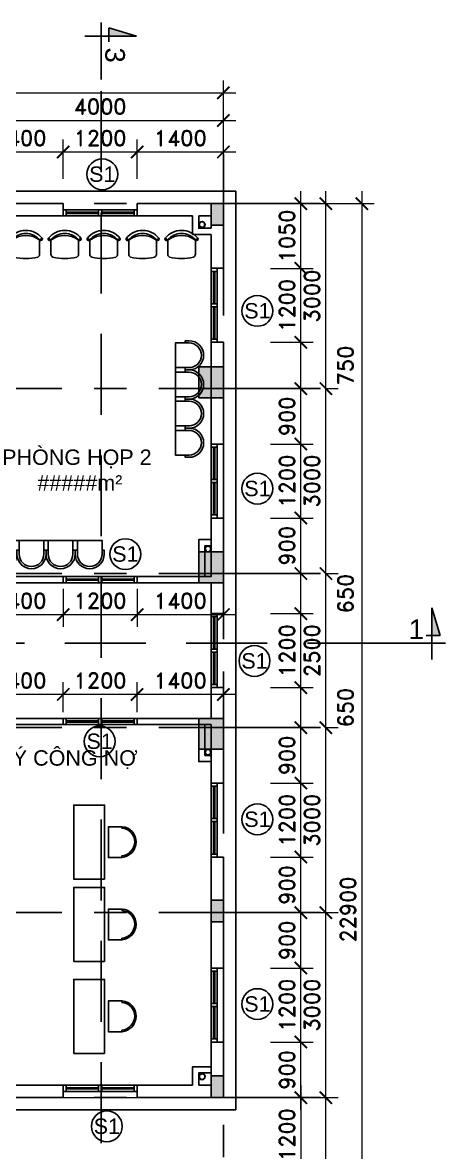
# Model space of a CAD drawing. Header units: inches. Extents: x 452443 to 881249, y 975131 to 1198310.
# Drawn here: x 652181 to 659043, y 1082547 to 1100872 of the extents above; entities that cross this region are included whole.
import ezdxf
from ezdxf.enums import TextEntityAlignment as Align

# ---------------------------------------------------------------- set-up
doc = ezdxf.new("R2010")
doc.units = ezdxf.units.IN
doc.header["$LTSCALE"] = 3.5
doc.header["$MEASUREMENT"] = 0
doc.linetypes.add('CENTER', pattern=[2, 1.25, -0.25, 0.25, -0.25])
doc.linetypes.add('HIDDEN', pattern=[0.375, 0.25, -0.125])
for name, color, linetype in [('2D-VAT DUNG', 33, 'Continuous'), ('cot', 1, 'Continuous'), ('CUA', 4, 'Continuous'), ('hatch vl', 4, 'Continuous'), ('HATCH47', 47, 'Continuous'), ('Netcat', 5, 'Continuous'), ('Netthay_126', 126, 'Continuous'), ('phong', 2, 'Continuous'), ('TEXT2', 7, 'Continuous'), ('thuocdo', 3, 'Continuous'), ('Truc', 252, 'Continuous')]:
    doc.layers.add(name, color=color, linetype=linetype)
doc.styles.add('chu 1', font='VHELVEN0.TTF')
doc.styles.add('romand', font='romand.shx')
doc.styles.add('VNI-HELVE', font='VHELVEN0.TTF')
doc.dimstyles.new('TL100', dxfattribs={"dimscale": 100, "dimtxt": 2.5, "dimasz": 2, "dimexe": 2, "dimexo": 1, "dimgap": 1, "dimtad": 1, "dimdec": 0, "dimzin": 0, "dimdsep": 46, "dimtxsty": 'romand', "dimblk": 'ARCHTICK', "dimcen": 2, "dimdle": 2, "dimclrd": 256, "dimclre": 256, "dimclrt": 7, "dimadec": 0, "dimazin": 0, "dimtfac": 0.004, "dimtdec": 0, "dimtmove": 2, "dimatfit": 3, "dimfxl": 1, "dimtolj": 1, "dimtzin": 0, "dimlwd": 20, "dimlwe": 20, "dimarcsym": 1})

# ---------------------------------------------------------------- blocks, each defined once
blk = doc.blocks.new('CS-1200')
for p, q in [((0, 100), (1200, 100)), ((0, 0), (1200, 0)), ((575, 60), (50, 60)), ((575, 40), (50, 40)), ((1150, 60), (625, 60)), ((1150, 40), (625, 40))]:
    blk.add_line(p, q)
at = {"ltscale": 5}
for points in [[(0, 0), (50, 0), (50, 100), (0, 100)], [(575, 0), (625, 0), (625, 100), (575, 100)], [(1150, 0), (1200, 0), (1200, 100), (1150, 100)]]:
    blk.add_lwpolyline(points, close=True, dxfattribs=at)
blk = doc.blocks.new('banhoc')
blk.add_lwpolyline([(-600, -500), (-600, 0), (600, 0), (600, -500)], close=True)
blk.add_lwpolyline([(250, -786), (250, -564), (-250, -564), (-250, -786)])
blk.add_lwpolyline([(1, -989, 0.400527), (225, -784), (250, -786, -0.400825), (0, -1014, -0.365678), (-250, -786), (-225, -783, 0.365407)], format="xyb", close=True)
blk = doc.blocks.new('dc')
at = {"layer": 'Netcat'}
blk.add_hatch(color=256, dxfattribs=at).paths.add_polyline_path([(828, 672), (828, 147), (989, 147)])
for p, q in [((828, 672), (828, -310)), ((989, 147), (828, 672)), ((0, 0), (1087, 0)), ((717, 147), (989, 147))]:
    blk.add_line(p, q, dxfattribs=at)
at = {"style": 'VNI-HELVE', "flags": 4}
blk.add_attdef('E', text='', height=375, dxfattribs=at).set_placement((482, 272), align=Align.MIDDLE_CENTER)
blk = doc.blocks.new('A$C74C5262D')
at = {"linetype": 'Continuous'}
for p, q in [((7621, 388), (7621, 158)), ((7803, 158), (7803, 388)), ((8253, 388), (8253, 158)), ((8435, 158), (8435, 388)), ((8885, 388), (8885, 158)), ((9067, 158), (9067, 388)), ((9517, 388), (9517, 158)), ((9699, 158), (9699, 388)), ((10149, 388), (10149, 158)), ((7621, 158), (7660, 127)), ((7764, 127), (7803, 158)), ((8253, 158), (8292, 127)), ((8396, 127), (8435, 158)), ((8885, 158), (8924, 127)), ((9028, 127), (9067, 158)), ((9517, 158), (9556, 127)), ((9660, 127), (9699, 158)), ((10149, 158), (10188, 127))]:
    blk.add_line(p, q, dxfattribs=at)
for centre, radius, start, end in [((7396, -455), 910, 77.6511, 102.3489), ((7571, 388), 50, 0, 66.7673), ((7853, 388), 50, 113.2327, 180), ((8028, -455), 910, 77.6511, 102.3489), ((8203, 388), 50, 0, 66.7673), ((8485, 388), 50, 113.2327, 180), ((8660, -455), 910, 77.6511, 102.3489), ((8835, 388), 50, 0, 66.7673), ((9117, 388), 50, 113.2327, 180), ((9292, -455), 910, 77.6511, 102.3489), ((9467, 388), 50, 0, 66.7673), ((9749, 388), 50, 113.2327, 180), ((9924, -455), 910, 77.6511, 102.3489), ((10099, 388), 50, 0, 66.7673), ((7396, 338), 338, 218.6782, 321.3218), ((7396, 338), 288, 218.6782, 321.3218), ((7396, 460), 377, 233.3012, 306.6988), ((7640, 142), 25, 321.3218, 141.3218), ((7783, 142), 25, 38.6782, 218.6782), ((8028, 338), 338, 218.6782, 321.3218), ((8028, 338), 288, 218.6782, 321.3218), ((8028, 460), 377, 233.3012, 306.6988), ((8272, 142), 25, 321.3218, 141.3218), ((8415, 142), 25, 38.6782, 218.6782), ((8660, 338), 338, 218.6782, 321.3218), ((8660, 338), 288, 218.6782, 321.3218), ((8660, 460), 377, 233.3012, 306.6988), ((8904, 142), 25, 321.3218, 141.3218), ((9047, 142), 25, 38.6782, 218.6782), ((9292, 338), 338, 218.6782, 321.3218), ((9292, 338), 288, 218.6782, 321.3218), ((9292, 460), 377, 233.3012, 306.6988), ((9536, 142), 25, 321.3218, 141.3218), ((9679, 142), 25, 38.6782, 218.6782), ((9924, 338), 338, 218.6782, 321.3218), ((9924, 338), 288, 218.6782, 321.3218), ((9924, 460), 377, 233.3012, 306.6988), ((10168, 142), 25, 321.3218, 141.3218)]:
    blk.add_arc(centre, radius, start, end, dxfattribs=at)
blk = doc.blocks.new('4ghe 400')
for p, q in [((-1418, 0), (-1345, 0)), ((-945, 0), (-873, 0)), ((-473, 0), (-400, 0))]:
    blk.add_line(p, q)
for points in [[(-1418, -159), (-1418, 0), (-1818, 0), (-1818, -159)], [(-945, -159), (-945, 0), (-1345, 0), (-1345, -159)], [(-473, -159), (-473, 0), (-873, 0), (-873, -159)], [(0, -159), (0, 0), (-400, 0), (-400, -159)]]:
    blk.add_lwpolyline(points)
for points in [[(-1382, -222, -1), (-1855, -222), (-1855, -159), (-1818, -159), (-1818, -222, 1), (-1418, -222), (-1418, -159), (-1382, -159)], [(-909, -222, -1), (-1382, -222), (-1382, -159), (-1345, -159), (-1345, -222, 1), (-945, -222), (-945, -159), (-909, -159)], [(-436, -222, -1), (-909, -222), (-909, -159), (-873, -159), (-873, -222, 1), (-473, -222), (-473, -159), (-436, -159)], [(36, -222, -1), (-436, -222), (-436, -159), (-400, -159), (-400, -222, 1), (0, -222), (0, -159), (36, -159)]]:
    blk.add_lwpolyline(points, format="xyb", close=True)
blk = doc.blocks.new('_ArchTick')
at = {"color": 0, "linetype": 'ByBlock', "const_width": 0.15}
blk.add_lwpolyline([(-0.5, -0.5), (0.5, 0.5)], dxfattribs=at)
blk = doc.blocks.new('*D1875')
at = {"layer": 'DEFPOINTS', "color": 0}
for p in [(655440, 1099284), (655440, 1098146), (651440, 1097950)]:
    blk.add_point(p, dxfattribs=at)
at = {"layer": 'thuocdo', "lineweight": 20}
for p, q in [((651440, 1098050), (651440, 1099484)), ((655440, 1098246), (655440, 1099484)), ((651240, 1099284), (655640, 1099284))]:
    blk.add_line(p, q, dxfattribs=at)
at = {"layer": 'thuocdo', "lineweight": 20, "xscale": 200, "yscale": 200, "zscale": 200, "rotation": 180}
blk.add_blockref('_ArchTick', (651440, 1099284), dxfattribs=at)
at = {"layer": 'thuocdo', "lineweight": 20, "xscale": 200, "yscale": 200, "zscale": 200}
blk.add_blockref('_ArchTick', (655440, 1099284), dxfattribs=at)
at = {"layer": 'thuocdo', "color": 7, "insert": (653440, 1099509), "char_height": 250, "attachment_point": 5, "style": 'romand'}
blk.add_mtext('\\A1;4000', dxfattribs=at)
blk = doc.blocks.new('*D1876')
at = {"layer": 'DEFPOINTS', "color": 0}
for p in [(655440, 1099732), (626940, 1098584), (655440, 1098584)]:
    blk.add_point(p, dxfattribs=at)
at = {"layer": 'thuocdo', "lineweight": 20}
for p, q in [((626940, 1098684), (626940, 1099932)), ((655440, 1098684), (655440, 1099932)), ((626740, 1099732), (655640, 1099732))]:
    blk.add_line(p, q, dxfattribs=at)
at = {"layer": 'thuocdo', "lineweight": 20, "xscale": 200, "yscale": 200, "zscale": 200, "rotation": 180}
blk.add_blockref('_ArchTick', (626940, 1099732), dxfattribs=at)
at = {"layer": 'thuocdo', "lineweight": 20, "xscale": 200, "yscale": 200, "zscale": 200}
blk.add_blockref('_ArchTick', (655440, 1099732), dxfattribs=at)
at = {"layer": 'thuocdo', "color": 7, "insert": (641190, 1099957), "char_height": 250, "attachment_point": 5, "style": 'romand'}
blk.add_mtext('\\A1;28500', dxfattribs=at)
blk = doc.blocks.new('*D1877')
at = {"layer": 'DEFPOINTS', "color": 0}
for p in [(656208, 1083436), (657103, 1083436), (655910, 1080436)]:
    blk.add_point(p, dxfattribs=at)
at = {"layer": 'thuocdo', "lineweight": 20}
for p, q in [((657103, 1080236), (657103, 1083636)), ((656308, 1083436), (657303, 1083436)), ((656010, 1080436), (657303, 1080436))]:
    blk.add_line(p, q, dxfattribs=at)
at = {"layer": 'thuocdo', "lineweight": 20, "xscale": 200, "yscale": 200, "zscale": 200}
for p, rotation in [((657103, 1083436), 90), ((657103, 1080436), 270)]:
    blk.add_blockref('_ArchTick', p, dxfattribs=dict(at, rotation=rotation))
at = {"layer": 'thuocdo', "color": 7, "insert": (656878, 1081936), "char_height": 250, "attachment_point": 5, "rotation": 90, "style": 'romand'}
blk.add_mtext('\\A1;3000', dxfattribs=at)
blk = doc.blocks.new('*D1878')
at = {"layer": 'DEFPOINTS', "color": 0}
for p in [(656668, 1086436), (657103, 1086436), (655894, 1083436)]:
    blk.add_point(p, dxfattribs=at)
at = {"layer": 'thuocdo', "lineweight": 20}
for p, q in [((657103, 1083236), (657103, 1086636)), ((656768, 1086436), (657303, 1086436)), ((655994, 1083436), (657303, 1083436))]:
    blk.add_line(p, q, dxfattribs=at)
at = {"layer": 'thuocdo', "lineweight": 20, "xscale": 200, "yscale": 200, "zscale": 200}
for p, rotation in [((657103, 1086436), 90), ((657103, 1083436), 270)]:
    blk.add_blockref('_ArchTick', p, dxfattribs=dict(at, rotation=rotation))
at = {"layer": 'thuocdo', "color": 7, "insert": (656878, 1084936), "char_height": 250, "attachment_point": 5, "rotation": 90, "style": 'romand'}
blk.add_mtext('\\A1;3000', dxfattribs=at)
blk = doc.blocks.new('*D1879')
at = {"layer": 'DEFPOINTS', "color": 0}
for p in [(656994, 1089436), (657103, 1089436), (656668, 1086436)]:
    blk.add_point(p, dxfattribs=at)
at = {"layer": 'thuocdo', "lineweight": 20}
for p, q in [((657103, 1086236), (657103, 1089636)), ((657094, 1089436), (657303, 1089436)), ((656768, 1086436), (657303, 1086436))]:
    blk.add_line(p, q, dxfattribs=at)
at = {"layer": 'thuocdo', "lineweight": 20, "xscale": 200, "yscale": 200, "zscale": 200}
for p, rotation in [((657103, 1089436), 90), ((657103, 1086436), 270)]:
    blk.add_blockref('_ArchTick', p, dxfattribs=dict(at, rotation=rotation))
at = {"layer": 'thuocdo', "color": 7, "insert": (656878, 1087936), "char_height": 250, "attachment_point": 5, "rotation": 90, "style": 'romand'}
blk.add_mtext('\\A1;3000', dxfattribs=at)
blk = doc.blocks.new('*D1880')
at = {"layer": 'DEFPOINTS', "color": 0}
for p in [(656994, 1091936), (657103, 1091936), (656994, 1089436)]:
    blk.add_point(p, dxfattribs=at)
at = {"layer": 'thuocdo', "lineweight": 20}
for p, q in [((657103, 1089236), (657103, 1092136)), ((657094, 1091936), (657303, 1091936)), ((657094, 1089436), (657303, 1089436))]:
    blk.add_line(p, q, dxfattribs=at)
at = {"layer": 'thuocdo', "lineweight": 20, "xscale": 200, "yscale": 200, "zscale": 200}
for p, rotation in [((657103, 1091936), 90), ((657103, 1089436), 270)]:
    blk.add_blockref('_ArchTick', p, dxfattribs=dict(at, rotation=rotation))
at = {"layer": 'thuocdo', "color": 7, "insert": (656878, 1090686), "char_height": 250, "attachment_point": 5, "rotation": 90, "style": 'romand'}
blk.add_mtext('\\A1;2500', dxfattribs=at)
blk = doc.blocks.new('*D1881')
at = {"layer": 'DEFPOINTS', "color": 0}
for p in [(656994, 1094936), (657103, 1094936), (656994, 1091936)]:
    blk.add_point(p, dxfattribs=at)
at = {"layer": 'thuocdo', "lineweight": 20}
for p, q in [((657103, 1091736), (657103, 1095136)), ((657094, 1094936), (657303, 1094936)), ((657094, 1091936), (657303, 1091936))]:
    blk.add_line(p, q, dxfattribs=at)
at = {"layer": 'thuocdo', "lineweight": 20, "xscale": 200, "yscale": 200, "zscale": 200}
for p, rotation in [((657103, 1094936), 90), ((657103, 1091936), 270)]:
    blk.add_blockref('_ArchTick', p, dxfattribs=dict(at, rotation=rotation))
at = {"layer": 'thuocdo', "color": 7, "insert": (656878, 1093436), "char_height": 250, "attachment_point": 5, "rotation": 90, "style": 'romand'}
blk.add_mtext('\\A1;3000', dxfattribs=at)
blk = doc.blocks.new('*D1882')
at = {"layer": 'DEFPOINTS', "color": 0}
for p in [(656994, 1097936), (657103, 1097936), (656994, 1094936)]:
    blk.add_point(p, dxfattribs=at)
at = {"layer": 'thuocdo', "lineweight": 20}
for p, q in [((657103, 1094736), (657103, 1098136)), ((657094, 1097936), (657303, 1097936)), ((657094, 1094936), (657303, 1094936))]:
    blk.add_line(p, q, dxfattribs=at)
at = {"layer": 'thuocdo', "lineweight": 20, "xscale": 200, "yscale": 200, "zscale": 200}
for p, rotation in [((657103, 1097936), 90), ((657103, 1094936), 270)]:
    blk.add_blockref('_ArchTick', p, dxfattribs=dict(at, rotation=rotation))
at = {"layer": 'thuocdo', "color": 7, "insert": (656878, 1096436), "char_height": 250, "attachment_point": 5, "rotation": 90, "style": 'romand'}
blk.add_mtext('\\A1;3000', dxfattribs=at)
blk = doc.blocks.new('*D1883')
at = {"layer": 'DEFPOINTS', "color": 0}
for p in [(656428, 1097936), (656403, 1075036), (657687, 1075036)]:
    blk.add_point(p, dxfattribs=at)
at = {"layer": 'thuocdo', "lineweight": 20}
for p, q in [((657687, 1098136), (657687, 1074836)), ((656528, 1097936), (657887, 1097936)), ((656503, 1075036), (657887, 1075036))]:
    blk.add_line(p, q, dxfattribs=at)
at = {"layer": 'thuocdo', "lineweight": 20, "xscale": 200, "yscale": 200, "zscale": 200}
for p, rotation in [((657687, 1097936), 90), ((657687, 1075036), 270)]:
    blk.add_blockref('_ArchTick', p, dxfattribs=dict(at, rotation=rotation))
at = {"layer": 'thuocdo', "color": 7, "insert": (657462, 1086486), "char_height": 250, "attachment_point": 5, "rotation": 90, "style": 'romand'}
blk.add_mtext('\\A1;22900', dxfattribs=at)
blk = doc.blocks.new('*D2020')
at = {"layer": 'DEFPOINTS', "color": 0}
for p in [(652840, 1098774), (651440, 1098339), (652840, 1098236)]:
    blk.add_point(p, dxfattribs=at)
at = {"layer": 'thuocdo', "lineweight": 20}
for p, q in [((651440, 1098439), (651440, 1098974)), ((652840, 1098336), (652840, 1098974)), ((651240, 1098774), (653040, 1098774))]:
    blk.add_line(p, q, dxfattribs=at)
at = {"layer": 'thuocdo', "lineweight": 20, "xscale": 200, "yscale": 200, "zscale": 200, "rotation": 180}
blk.add_blockref('_ArchTick', (651440, 1098774), dxfattribs=at)
at = {"layer": 'thuocdo', "lineweight": 20, "xscale": 200, "yscale": 200, "zscale": 200}
blk.add_blockref('_ArchTick', (652840, 1098774), dxfattribs=at)
at = {"layer": 'thuocdo', "color": 7, "insert": (652140, 1098999), "char_height": 250, "attachment_point": 5, "style": 'romand'}
blk.add_mtext('\\A1;1400', dxfattribs=at)
blk = doc.blocks.new('*D2021')
at = {"layer": 'DEFPOINTS', "color": 0}
for p in [(654040, 1098774), (652840, 1098236), (654040, 1098236)]:
    blk.add_point(p, dxfattribs=at)
at = {"layer": 'thuocdo', "lineweight": 20}
for p, q in [((652840, 1098336), (652840, 1098974)), ((654040, 1098336), (654040, 1098974)), ((652640, 1098774), (654240, 1098774))]:
    blk.add_line(p, q, dxfattribs=at)
at = {"layer": 'thuocdo', "lineweight": 20, "xscale": 200, "yscale": 200, "zscale": 200, "rotation": 180}
blk.add_blockref('_ArchTick', (652840, 1098774), dxfattribs=at)
at = {"layer": 'thuocdo', "lineweight": 20, "xscale": 200, "yscale": 200, "zscale": 200}
blk.add_blockref('_ArchTick', (654040, 1098774), dxfattribs=at)
at = {"layer": 'thuocdo', "color": 7, "insert": (653440, 1098999), "char_height": 250, "attachment_point": 5, "style": 'romand'}
blk.add_mtext('\\A1;1200', dxfattribs=at)
blk = doc.blocks.new('*D2022')
at = {"layer": 'DEFPOINTS', "color": 0}
for p in [(655440, 1098774), (654040, 1098236), (655440, 1098320)]:
    blk.add_point(p, dxfattribs=at)
at = {"layer": 'thuocdo', "lineweight": 20}
for p, q in [((654040, 1098336), (654040, 1098974)), ((655440, 1098420), (655440, 1098974)), ((653840, 1098774), (655640, 1098774))]:
    blk.add_line(p, q, dxfattribs=at)
at = {"layer": 'thuocdo', "lineweight": 20, "xscale": 200, "yscale": 200, "zscale": 200, "rotation": 180}
blk.add_blockref('_ArchTick', (654040, 1098774), dxfattribs=at)
at = {"layer": 'thuocdo', "lineweight": 20, "xscale": 200, "yscale": 200, "zscale": 200}
blk.add_blockref('_ArchTick', (655440, 1098774), dxfattribs=at)
at = {"layer": 'thuocdo', "color": 7, "insert": (654740, 1098999), "char_height": 250, "attachment_point": 5, "style": 'romand'}
blk.add_mtext('\\A1;1400', dxfattribs=at)
blk = doc.blocks.new('*D2032')
at = {"layer": 'DEFPOINTS', "color": 0}
for p in [(656106, 1084336), (656697, 1084336), (656306, 1083436)]:
    blk.add_point(p, dxfattribs=at)
at = {"layer": 'thuocdo', "lineweight": 20}
for p, q in [((656697, 1083236), (656697, 1084536)), ((656206, 1084336), (656897, 1084336)), ((656406, 1083436), (656897, 1083436))]:
    blk.add_line(p, q, dxfattribs=at)
at = {"layer": 'thuocdo', "lineweight": 20, "xscale": 200, "yscale": 200, "zscale": 200}
for p, rotation in [((656697, 1084336), 90), ((656697, 1083436), 270)]:
    blk.add_blockref('_ArchTick', p, dxfattribs=dict(at, rotation=rotation))
at = {"layer": 'thuocdo', "color": 7, "insert": (656472, 1083886), "char_height": 250, "attachment_point": 5, "rotation": 90, "style": 'romand'}
blk.add_mtext('\\A1;900', dxfattribs=at)
blk = doc.blocks.new('*D2033')
at = {"layer": 'DEFPOINTS', "color": 0}
for p in [(656106, 1085536), (656697, 1085536), (656106, 1084336)]:
    blk.add_point(p, dxfattribs=at)
at = {"layer": 'thuocdo', "lineweight": 20}
for p, q in [((656697, 1084136), (656697, 1085736)), ((656206, 1085536), (656897, 1085536)), ((656206, 1084336), (656897, 1084336))]:
    blk.add_line(p, q, dxfattribs=at)
at = {"layer": 'thuocdo', "lineweight": 20, "xscale": 200, "yscale": 200, "zscale": 200}
for p, rotation in [((656697, 1085536), 90), ((656697, 1084336), 270)]:
    blk.add_blockref('_ArchTick', p, dxfattribs=dict(at, rotation=rotation))
at = {"layer": 'thuocdo', "color": 7, "insert": (656472, 1084936), "char_height": 250, "attachment_point": 5, "rotation": 90, "style": 'romand'}
blk.add_mtext('\\A1;1200', dxfattribs=at)
blk = doc.blocks.new('*D2034')
at = {"layer": 'DEFPOINTS', "color": 0}
for p in [(656271, 1086436), (656697, 1086436), (656106, 1085536)]:
    blk.add_point(p, dxfattribs=at)
at = {"layer": 'thuocdo', "lineweight": 20}
for p, q in [((656697, 1085336), (656697, 1086636)), ((656371, 1086436), (656897, 1086436)), ((656206, 1085536), (656897, 1085536))]:
    blk.add_line(p, q, dxfattribs=at)
at = {"layer": 'thuocdo', "lineweight": 20, "xscale": 200, "yscale": 200, "zscale": 200}
for p, rotation in [((656697, 1086436), 90), ((656697, 1085536), 270)]:
    blk.add_blockref('_ArchTick', p, dxfattribs=dict(at, rotation=rotation))
at = {"layer": 'thuocdo', "color": 7, "insert": (656472, 1085986), "char_height": 250, "attachment_point": 5, "rotation": 90, "style": 'romand'}
blk.add_mtext('\\A1;900', dxfattribs=at)
blk = doc.blocks.new('*D2035')
at = {"layer": 'DEFPOINTS', "color": 0}
for p in [(656106, 1087336), (656697, 1087336), (656271, 1086436)]:
    blk.add_point(p, dxfattribs=at)
at = {"layer": 'thuocdo', "lineweight": 20}
for p, q in [((656697, 1086236), (656697, 1087536)), ((656206, 1087336), (656897, 1087336)), ((656371, 1086436), (656897, 1086436))]:
    blk.add_line(p, q, dxfattribs=at)
at = {"layer": 'thuocdo', "lineweight": 20, "xscale": 200, "yscale": 200, "zscale": 200}
for p, rotation in [((656697, 1087336), 90), ((656697, 1086436), 270)]:
    blk.add_blockref('_ArchTick', p, dxfattribs=dict(at, rotation=rotation))
at = {"layer": 'thuocdo', "color": 7, "insert": (656472, 1086886), "char_height": 250, "attachment_point": 5, "rotation": 90, "style": 'romand'}
blk.add_mtext('\\A1;900', dxfattribs=at)
blk = doc.blocks.new('*D2036')
at = {"layer": 'DEFPOINTS', "color": 0}
for p in [(656106, 1088536), (656697, 1088536), (656106, 1087336)]:
    blk.add_point(p, dxfattribs=at)
at = {"layer": 'thuocdo', "lineweight": 20}
for p, q in [((656697, 1087136), (656697, 1088736)), ((656206, 1088536), (656897, 1088536)), ((656206, 1087336), (656897, 1087336))]:
    blk.add_line(p, q, dxfattribs=at)
at = {"layer": 'thuocdo', "lineweight": 20, "xscale": 200, "yscale": 200, "zscale": 200}
for p, rotation in [((656697, 1088536), 90), ((656697, 1087336), 270)]:
    blk.add_blockref('_ArchTick', p, dxfattribs=dict(at, rotation=rotation))
at = {"layer": 'thuocdo', "color": 7, "insert": (656472, 1087936), "char_height": 250, "attachment_point": 5, "rotation": 90, "style": 'romand'}
blk.add_mtext('\\A1;1200', dxfattribs=at)
blk = doc.blocks.new('*D2037')
at = {"layer": 'DEFPOINTS', "color": 0}
for p in [(656250, 1089436), (656697, 1089436), (656106, 1088536)]:
    blk.add_point(p, dxfattribs=at)
at = {"layer": 'thuocdo', "lineweight": 20}
for p, q in [((656697, 1088336), (656697, 1089636)), ((656350, 1089436), (656897, 1089436)), ((656206, 1088536), (656897, 1088536))]:
    blk.add_line(p, q, dxfattribs=at)
at = {"layer": 'thuocdo', "lineweight": 20, "xscale": 200, "yscale": 200, "zscale": 200}
for p, rotation in [((656697, 1089436), 90), ((656697, 1088536), 270)]:
    blk.add_blockref('_ArchTick', p, dxfattribs=dict(at, rotation=rotation))
at = {"layer": 'thuocdo', "color": 7, "insert": (656472, 1088986), "char_height": 250, "attachment_point": 5, "rotation": 90, "style": 'romand'}
blk.add_mtext('\\A1;900', dxfattribs=at)
blk = doc.blocks.new('*D2038')
at = {"layer": 'DEFPOINTS', "color": 0}
for p in [(656106, 1090086), (656697, 1090086), (656250, 1089436)]:
    blk.add_point(p, dxfattribs=at)
at = {"layer": 'thuocdo', "lineweight": 20}
for p, q in [((656697, 1089236), (656697, 1090286)), ((656206, 1090086), (656897, 1090086)), ((656350, 1089436), (656897, 1089436))]:
    blk.add_line(p, q, dxfattribs=at)
at = {"layer": 'thuocdo', "lineweight": 20, "xscale": 200, "yscale": 200, "zscale": 200}
for p, rotation in [((656697, 1090086), 90), ((656697, 1089436), 270)]:
    blk.add_blockref('_ArchTick', p, dxfattribs=dict(at, rotation=rotation))
at = {"layer": 'thuocdo', "color": 7, "insert": (657422, 1089761), "char_height": 250, "attachment_point": 5, "rotation": 90, "style": 'romand'}
blk.add_mtext('\\A1;650', dxfattribs=at)
blk = doc.blocks.new('*D2039')
at = {"layer": 'DEFPOINTS', "color": 0}
for p in [(656106, 1091286), (656697, 1091286), (656106, 1090086)]:
    blk.add_point(p, dxfattribs=at)
at = {"layer": 'thuocdo', "lineweight": 20}
for p, q in [((656697, 1089886), (656697, 1091486)), ((656206, 1091286), (656897, 1091286)), ((656206, 1090086), (656897, 1090086))]:
    blk.add_line(p, q, dxfattribs=at)
at = {"layer": 'thuocdo', "lineweight": 20, "xscale": 200, "yscale": 200, "zscale": 200}
for p, rotation in [((656697, 1091286), 90), ((656697, 1090086), 270)]:
    blk.add_blockref('_ArchTick', p, dxfattribs=dict(at, rotation=rotation))
at = {"layer": 'thuocdo', "color": 7, "insert": (656472, 1090686), "char_height": 250, "attachment_point": 5, "rotation": 90, "style": 'romand'}
blk.add_mtext('\\A1;1200', dxfattribs=at)
blk = doc.blocks.new('*D2040')
at = {"layer": 'DEFPOINTS', "color": 0}
for p in [(656233, 1091936), (656697, 1091936), (656106, 1091286)]:
    blk.add_point(p, dxfattribs=at)
at = {"layer": 'thuocdo', "lineweight": 20}
for p, q in [((656697, 1091086), (656697, 1092136)), ((656333, 1091936), (656897, 1091936)), ((656206, 1091286), (656897, 1091286))]:
    blk.add_line(p, q, dxfattribs=at)
at = {"layer": 'thuocdo', "lineweight": 20, "xscale": 200, "yscale": 200, "zscale": 200}
for p, rotation in [((656697, 1091936), 90), ((656697, 1091286), 270)]:
    blk.add_blockref('_ArchTick', p, dxfattribs=dict(at, rotation=rotation))
at = {"layer": 'thuocdo', "color": 7, "insert": (657422, 1091611), "char_height": 250, "attachment_point": 5, "rotation": 90, "style": 'romand'}
blk.add_mtext('\\A1;650', dxfattribs=at)
blk = doc.blocks.new('*D2041')
at = {"layer": 'DEFPOINTS', "color": 0}
for p in [(656106, 1092836), (656697, 1092836), (656233, 1091936)]:
    blk.add_point(p, dxfattribs=at)
at = {"layer": 'thuocdo', "lineweight": 20}
for p, q in [((656697, 1091736), (656697, 1093036)), ((656206, 1092836), (656897, 1092836)), ((656333, 1091936), (656897, 1091936))]:
    blk.add_line(p, q, dxfattribs=at)
at = {"layer": 'thuocdo', "lineweight": 20, "xscale": 200, "yscale": 200, "zscale": 200}
for p, rotation in [((656697, 1092836), 90), ((656697, 1091936), 270)]:
    blk.add_blockref('_ArchTick', p, dxfattribs=dict(at, rotation=rotation))
at = {"layer": 'thuocdo', "color": 7, "insert": (656472, 1092386), "char_height": 250, "attachment_point": 5, "rotation": 90, "style": 'romand'}
blk.add_mtext('\\A1;900', dxfattribs=at)
blk = doc.blocks.new('*D2042')
at = {"layer": 'DEFPOINTS', "color": 0}
for p in [(656106, 1094036), (656697, 1094036), (656106, 1092836)]:
    blk.add_point(p, dxfattribs=at)
at = {"layer": 'thuocdo', "lineweight": 20}
for p, q in [((656697, 1092636), (656697, 1094236)), ((656206, 1094036), (656897, 1094036)), ((656206, 1092836), (656897, 1092836))]:
    blk.add_line(p, q, dxfattribs=at)
at = {"layer": 'thuocdo', "lineweight": 20, "xscale": 200, "yscale": 200, "zscale": 200}
for p, rotation in [((656697, 1094036), 90), ((656697, 1092836), 270)]:
    blk.add_blockref('_ArchTick', p, dxfattribs=dict(at, rotation=rotation))
at = {"layer": 'thuocdo', "color": 7, "insert": (656472, 1093436), "char_height": 250, "attachment_point": 5, "rotation": 90, "style": 'romand'}
blk.add_mtext('\\A1;1200', dxfattribs=at)
blk = doc.blocks.new('*D2043')
at = {"layer": 'DEFPOINTS', "color": 0}
for p in [(656274, 1094936), (656697, 1094936), (656106, 1094036)]:
    blk.add_point(p, dxfattribs=at)
at = {"layer": 'thuocdo', "lineweight": 20}
for p, q in [((656697, 1093836), (656697, 1095136)), ((656374, 1094936), (656897, 1094936)), ((656206, 1094036), (656897, 1094036))]:
    blk.add_line(p, q, dxfattribs=at)
at = {"layer": 'thuocdo', "lineweight": 20, "xscale": 200, "yscale": 200, "zscale": 200}
for p, rotation in [((656697, 1094936), 90), ((656697, 1094036), 270)]:
    blk.add_blockref('_ArchTick', p, dxfattribs=dict(at, rotation=rotation))
at = {"layer": 'thuocdo', "color": 7, "insert": (656472, 1094486), "char_height": 250, "attachment_point": 5, "rotation": 90, "style": 'romand'}
blk.add_mtext('\\A1;900', dxfattribs=at)
blk = doc.blocks.new('*D2044')
at = {"layer": 'DEFPOINTS', "color": 0}
for p in [(656106, 1095686), (656697, 1095686), (656274, 1094936)]:
    blk.add_point(p, dxfattribs=at)
at = {"layer": 'thuocdo', "lineweight": 20}
for p, q in [((656697, 1094736), (656697, 1095886)), ((656206, 1095686), (656897, 1095686)), ((656374, 1094936), (656897, 1094936))]:
    blk.add_line(p, q, dxfattribs=at)
at = {"layer": 'thuocdo', "lineweight": 20, "xscale": 200, "yscale": 200, "zscale": 200}
for p, rotation in [((656697, 1095686), 90), ((656697, 1094936), 270)]:
    blk.add_blockref('_ArchTick', p, dxfattribs=dict(at, rotation=rotation))
at = {"layer": 'thuocdo', "color": 7, "insert": (657422, 1095311), "char_height": 250, "attachment_point": 5, "rotation": 90, "style": 'romand'}
blk.add_mtext('\\A1;750', dxfattribs=at)
blk = doc.blocks.new('*D2045')
at = {"layer": 'DEFPOINTS', "color": 0}
for p in [(656106, 1096886), (656697, 1096886), (656106, 1095686)]:
    blk.add_point(p, dxfattribs=at)
at = {"layer": 'thuocdo', "lineweight": 20}
for p, q in [((656697, 1095486), (656697, 1097086)), ((656206, 1096886), (656897, 1096886)), ((656206, 1095686), (656897, 1095686))]:
    blk.add_line(p, q, dxfattribs=at)
at = {"layer": 'thuocdo', "lineweight": 20, "xscale": 200, "yscale": 200, "zscale": 200}
for p, rotation in [((656697, 1096886), 90), ((656697, 1095686), 270)]:
    blk.add_blockref('_ArchTick', p, dxfattribs=dict(at, rotation=rotation))
at = {"layer": 'thuocdo', "color": 7, "insert": (656472, 1096286), "char_height": 250, "attachment_point": 5, "rotation": 90, "style": 'romand'}
blk.add_mtext('\\A1;1200', dxfattribs=at)
blk = doc.blocks.new('*D2046')
at = {"layer": 'DEFPOINTS', "color": 0}
for p in [(656347, 1097936), (656697, 1097936), (656106, 1096886)]:
    blk.add_point(p, dxfattribs=at)
at = {"layer": 'thuocdo', "lineweight": 20}
for p, q in [((656697, 1096686), (656697, 1098136)), ((656447, 1097936), (656897, 1097936)), ((656206, 1096886), (656897, 1096886))]:
    blk.add_line(p, q, dxfattribs=at)
at = {"layer": 'thuocdo', "lineweight": 20, "xscale": 200, "yscale": 200, "zscale": 200}
for p, rotation in [((656697, 1097936), 90), ((656697, 1096886), 270)]:
    blk.add_blockref('_ArchTick', p, dxfattribs=dict(at, rotation=rotation))
at = {"layer": 'thuocdo', "color": 7, "insert": (656472, 1097411), "char_height": 250, "attachment_point": 5, "rotation": 90, "style": 'romand'}
blk.add_mtext('\\A1;1050', dxfattribs=at)
blk = doc.blocks.new('*D2171')
at = {"layer": 'DEFPOINTS', "color": 0}
for p in [(654040, 1089974), (655440, 1089689), (654040, 1089586)]:
    blk.add_point(p, dxfattribs=at)
at = {"layer": 'thuocdo', "lineweight": 20}
for p, q in [((654040, 1089686), (654040, 1090174)), ((655440, 1089789), (655440, 1090174)), ((655640, 1089974), (653840, 1089974))]:
    blk.add_line(p, q, dxfattribs=at)
at = {"layer": 'thuocdo', "lineweight": 20, "xscale": 200, "yscale": 200, "zscale": 200, "rotation": 180}
blk.add_blockref('_ArchTick', (654040, 1089974), dxfattribs=at)
at = {"layer": 'thuocdo', "lineweight": 20, "xscale": 200, "yscale": 200, "zscale": 200}
blk.add_blockref('_ArchTick', (655440, 1089974), dxfattribs=at)
at = {"layer": 'thuocdo', "color": 7, "insert": (654740, 1090199), "char_height": 250, "attachment_point": 5, "style": 'romand'}
blk.add_mtext('\\A1;1400', dxfattribs=at)
blk = doc.blocks.new('*D2172')
at = {"layer": 'DEFPOINTS', "color": 0}
for p in [(652840, 1089974), (652840, 1089586), (654040, 1089586)]:
    blk.add_point(p, dxfattribs=at)
at = {"layer": 'thuocdo', "lineweight": 20}
for p, q in [((652840, 1089686), (652840, 1090174)), ((654040, 1089686), (654040, 1090174)), ((654240, 1089974), (652640, 1089974))]:
    blk.add_line(p, q, dxfattribs=at)
at = {"layer": 'thuocdo', "lineweight": 20, "xscale": 200, "yscale": 200, "zscale": 200, "rotation": 180}
blk.add_blockref('_ArchTick', (652840, 1089974), dxfattribs=at)
at = {"layer": 'thuocdo', "lineweight": 20, "xscale": 200, "yscale": 200, "zscale": 200}
blk.add_blockref('_ArchTick', (654040, 1089974), dxfattribs=at)
at = {"layer": 'thuocdo', "color": 7, "insert": (653440, 1090199), "char_height": 250, "attachment_point": 5, "style": 'romand'}
blk.add_mtext('\\A1;1200', dxfattribs=at)
blk = doc.blocks.new('*D2173')
at = {"layer": 'DEFPOINTS', "color": 0}
for p in [(651440, 1089974), (651440, 1089674), (652840, 1089586)]:
    blk.add_point(p, dxfattribs=at)
at = {"layer": 'thuocdo', "lineweight": 20}
for p, q in [((651440, 1089774), (651440, 1090174)), ((652840, 1089686), (652840, 1090174)), ((653040, 1089974), (651240, 1089974))]:
    blk.add_line(p, q, dxfattribs=at)
at = {"layer": 'thuocdo', "lineweight": 20, "xscale": 200, "yscale": 200, "zscale": 200, "rotation": 180}
blk.add_blockref('_ArchTick', (651440, 1089974), dxfattribs=at)
at = {"layer": 'thuocdo', "lineweight": 20, "xscale": 200, "yscale": 200, "zscale": 200}
blk.add_blockref('_ArchTick', (652840, 1089974), dxfattribs=at)
at = {"layer": 'thuocdo', "color": 7, "insert": (652140, 1090199), "char_height": 250, "attachment_point": 5, "style": 'romand'}
blk.add_mtext('\\A1;1400', dxfattribs=at)
blk = doc.blocks.new('*D2189')
at = {"layer": 'DEFPOINTS', "color": 0}
for p in [(651440, 1091786), (652840, 1091786), (652840, 1091270)]:
    blk.add_point(p, dxfattribs=at)
at = {"layer": 'thuocdo', "lineweight": 20}
for p, q in [((651440, 1091686), (651440, 1091070)), ((652840, 1091686), (652840, 1091070)), ((651240, 1091270), (653040, 1091270))]:
    blk.add_line(p, q, dxfattribs=at)
at = {"layer": 'thuocdo', "lineweight": 20, "xscale": 200, "yscale": 200, "zscale": 200, "rotation": 180}
blk.add_blockref('_ArchTick', (651440, 1091270), dxfattribs=at)
at = {"layer": 'thuocdo', "lineweight": 20, "xscale": 200, "yscale": 200, "zscale": 200}
blk.add_blockref('_ArchTick', (652840, 1091270), dxfattribs=at)
at = {"layer": 'thuocdo', "color": 7, "insert": (652140, 1091495), "char_height": 250, "attachment_point": 5, "style": 'romand'}
blk.add_mtext('\\A1;1400', dxfattribs=at)
blk = doc.blocks.new('*D2190')
at = {"layer": 'DEFPOINTS', "color": 0}
for p in [(652840, 1091786), (654040, 1091786), (654040, 1091270)]:
    blk.add_point(p, dxfattribs=at)
at = {"layer": 'thuocdo', "lineweight": 20}
for p, q in [((652840, 1091686), (652840, 1091070)), ((654040, 1091686), (654040, 1091070)), ((652640, 1091270), (654240, 1091270))]:
    blk.add_line(p, q, dxfattribs=at)
at = {"layer": 'thuocdo', "lineweight": 20, "xscale": 200, "yscale": 200, "zscale": 200, "rotation": 180}
blk.add_blockref('_ArchTick', (652840, 1091270), dxfattribs=at)
at = {"layer": 'thuocdo', "lineweight": 20, "xscale": 200, "yscale": 200, "zscale": 200}
blk.add_blockref('_ArchTick', (654040, 1091270), dxfattribs=at)
at = {"layer": 'thuocdo', "color": 7, "insert": (653440, 1091495), "char_height": 250, "attachment_point": 5, "style": 'romand'}
blk.add_mtext('\\A1;1200', dxfattribs=at)
blk = doc.blocks.new('*D2191')
at = {"layer": 'DEFPOINTS', "color": 0}
for p in [(654040, 1091786), (655440, 1091680), (655440, 1091270)]:
    blk.add_point(p, dxfattribs=at)
at = {"layer": 'thuocdo', "lineweight": 20}
for p, q in [((654040, 1091686), (654040, 1091070)), ((655440, 1091580), (655440, 1091070)), ((653840, 1091270), (655640, 1091270))]:
    blk.add_line(p, q, dxfattribs=at)
at = {"layer": 'thuocdo', "lineweight": 20, "xscale": 200, "yscale": 200, "zscale": 200, "rotation": 180}
blk.add_blockref('_ArchTick', (654040, 1091270), dxfattribs=at)
at = {"layer": 'thuocdo', "lineweight": 20, "xscale": 200, "yscale": 200, "zscale": 200}
blk.add_blockref('_ArchTick', (655440, 1091270), dxfattribs=at)
at = {"layer": 'thuocdo', "color": 7, "insert": (654740, 1091495), "char_height": 250, "attachment_point": 5, "style": 'romand'}
blk.add_mtext('\\A1;1400', dxfattribs=at)
blk = doc.blocks.new('*D2345')
at = {"layer": 'DEFPOINTS', "color": 0}
for p in [(647747, 1083436), (647747, 1082236), (656697, 1082236)]:
    blk.add_point(p, dxfattribs=at)
at = {"layer": 'thuocdo', "lineweight": 20}
for p, q in [((656697, 1083636), (656697, 1082036)), ((647847, 1083436), (656897, 1083436)), ((647847, 1082236), (656897, 1082236))]:
    blk.add_line(p, q, dxfattribs=at)
at = {"layer": 'thuocdo', "lineweight": 20, "xscale": 200, "yscale": 200, "zscale": 200}
for p, rotation in [((656697, 1083436), 90), ((656697, 1082236), 270)]:
    blk.add_blockref('_ArchTick', p, dxfattribs=dict(at, rotation=rotation))
at = {"layer": 'thuocdo', "color": 7, "insert": (656472, 1082836), "char_height": 250, "attachment_point": 5, "rotation": 90, "style": 'romand'}
blk.add_mtext('\\A1;1200', dxfattribs=at)

msp = doc.modelspace()

# ---------------------------------------------------------------- hatches: boundary and pattern name
at = {"layer": 'cot'}
for points in [[(655239.8, 1097586.5), (655439.8, 1097586.5), (655439.8, 1097936.5), (655239.8, 1097936.5)], [(655439.8, 1095286.5), (655039.8, 1095286.5), (655039.8, 1094786.5), (655439.8, 1094786.5)], [(655439.8, 1092286.5), (655039.8, 1092286.5), (655039.8, 1091786.5), (655439.8, 1091786.5)], [(655439.8, 1089586.5), (655039.8, 1089586.5), (655039.8, 1089086.5), (655439.8, 1089086.5)], [(655239.8, 1086286.5), (655439.8, 1086286.5), (655439.8, 1086636.5), (655239.8, 1086636.5)], [(655239.8, 1083436.5), (655439.8, 1083436.5), (655439.8, 1083786.5), (655239.8, 1083786.5)]]:
    msp.add_hatch(color=256, dxfattribs=at).paths.add_polyline_path(points)

# ---------------------------------------------------------------- linework, layer by layer
for points in [[(655239.8, 1097586.5), (655439.8, 1097586.5), (655439.8, 1097936.5), (655239.8, 1097936.5)], [(655439.8, 1095286.5), (655039.8, 1095286.5), (655039.8, 1094786.5), (655439.8, 1094786.5)], [(655439.8, 1092286.5), (655039.8, 1092286.5), (655039.8, 1091786.5), (655439.8, 1091786.5)], [(655439.8, 1089586.5), (655039.8, 1089586.5), (655039.8, 1089086.5), (655439.8, 1089086.5)], [(655239.8, 1086286.5), (655439.8, 1086286.5), (655439.8, 1086636.5), (655239.8, 1086636.5)], [(655239.8, 1083436.5), (655439.8, 1083436.5), (655439.8, 1083786.5), (655239.8, 1083786.5)]]:
    msp.add_lwpolyline(points, close=True, dxfattribs=at)
at = {"layer": 'hatch vl'}
for centre in [(653474.9, 1098411.6), (655991.8, 1096195.7), (655991.8, 1093313.5), (653849.2, 1092250.5), (655944.9, 1090518.1), (653432.1, 1089214.1), (655991.8, 1087948.6), (655991.8, 1084952.5), (653549, 1082970.3)]:
    msp.add_circle(centre, 250, dxfattribs=at)
at = {"layer": 'HATCH47', "linetype": 'HIDDEN', "ltscale": 1500}
for points in [[(653456.8, 1072852.4), (653456.8, 1099947.9)], [(658119.1, 1090806), (624924.8, 1090806)]]:
    msp.add_lwpolyline(points, dxfattribs=at)
at = {"layer": 'Netthay_126'}
for p, q in [((626739.8, 1098136.5), (655639.8, 1098136.5)), ((655639.8, 1098136.5), (655639.8, 1083236.5)), ((655639.8, 1083236.5), (647689.8, 1083236.5))]:
    msp.add_line(p, q, dxfattribs=at)
at = {"layer": 'phong'}
for p, q in [((652839.8, 1097736.5), (650039.8, 1097736.5)), ((654939.8, 1097736.5), (654039.8, 1097736.5)), ((655239.8, 1097736.5), (655039.8, 1097736.5)), ((655439.8, 1091286.5), (655439.8, 1092086.5)), ((655239.8, 1091286.5), (655239.8, 1091786.5)), ((655239.8, 1089586.5), (655239.8, 1090086.5)), ((655439.8, 1088536.5), (655439.8, 1090086.5)), ((652839.8, 1089586.5), (650039.8, 1089586.5)), ((652839.8, 1089486.5), (650039.8, 1089486.5)), ((655239.8, 1089586.5), (654039.8, 1089586.5)), ((655239.8, 1089486.5), (654039.8, 1089486.5)), ((655239.8, 1088536.5), (655239.8, 1089486.5)), ((655239.8, 1085536.5), (655239.8, 1087336.5)), ((655439.8, 1085536.5), (655439.8, 1087336.5)), ((655239.8, 1083636.5), (655239.8, 1084336.5)), ((655439.8, 1083436.5), (655439.8, 1084336.5)), ((655239.8, 1083636.5), (655239.8, 1083836.5)), ((650039.8, 1083636.5), (652839.8, 1083636.5)), ((654039.8, 1083636.5), (654939.8, 1083636.5)), ((655039.8, 1083636.5), (655239.8, 1083636.5)), ((650039.8, 1083436.5), (652839.8, 1083436.5)), ((654039.8, 1083436.5), (655439.8, 1083436.5))]:
    msp.add_line(p, q, dxfattribs=at)
for points in [[(650039.8, 1097936.5), (652839.8, 1097936.5)], [(652839.8, 1097936.5), (652839.8, 1097736.5)], [(654039.8, 1097936.5), (655439.8, 1097936.5)], [(654039.8, 1097936.5), (654039.8, 1097736.5)], [(655439.8, 1097936.5), (655439.8, 1096886.5)], [(654939.8, 1097736.5), (654939.8, 1097436.5), (655239.8, 1097436.5)], [(655039.8, 1097736.5), (655039.8, 1097536.5), (655239.8, 1097536.5)], [(655239.8, 1097736.5), (655239.8, 1097536.5)], [(655239.8, 1097436.5), (655239.8, 1096886.5)], [(655439.8, 1096886.5), (655239.8, 1096886.5)], [(655239.8, 1095686.5), (655239.8, 1094036.5)], [(655439.8, 1095686.5), (655239.8, 1095686.5)], [(655439.8, 1095686.5), (655439.8, 1094036.5)], [(655439.8, 1094036.5), (655239.8, 1094036.5)], [(654039.8, 1091886.5), (655239.8, 1091886.5), (655239.8, 1092836.5)], [(655439.8, 1092836.5), (655239.8, 1092836.5)], [(655439.8, 1092836.5), (655439.8, 1092086.5)], [(655239.8, 1092486.5), (655039.8, 1092486.5), (655039.8, 1091886.5)], [(655239.8, 1092386.5), (655139.8, 1092386.5), (655139.8, 1091886.5)], [(650039.8, 1091886.5), (652839.8, 1091886.5)], [(652839.8, 1091886.5), (652839.8, 1091786.5)], [(654039.8, 1091886.5), (654039.8, 1091786.5)], [(650039.8, 1091786.5), (652839.8, 1091786.5)], [(654039.8, 1091786.5), (655239.8, 1091786.5)], [(655439.8, 1091286.5), (655239.8, 1091286.5)], [(655439.8, 1090086.5), (655239.8, 1090086.5)], [(652839.8, 1089586.5), (652839.8, 1089486.5)], [(654039.8, 1089586.5), (654039.8, 1089486.5)], [(655239.8, 1088886.5), (655039.8, 1088886.5), (655039.8, 1089486.5)], [(655239.8, 1088986.5), (655139.8, 1088986.5), (655139.8, 1089486.5)], [(655439.8, 1088536.5), (655239.8, 1088536.5)], [(655439.8, 1087336.5), (655239.8, 1087336.5)], [(655439.8, 1085536.5), (655239.8, 1085536.5)], [(655439.8, 1084336.5), (655239.8, 1084336.5)], [(654939.8, 1083636.5), (654939.8, 1083936.5), (655239.8, 1083936.5)], [(655039.8, 1083636.5), (655039.8, 1083836.5), (655239.8, 1083836.5)], [(652839.8, 1083636.5), (652839.8, 1083436.5)], [(654039.8, 1083636.5), (654039.8, 1083436.5)]]:
    msp.add_lwpolyline(points, dxfattribs=at)
at = {"layer": 'thuocdo'}
for centre, radius in [((655094.2, 1097596.7), 50), ((655094.2, 1097596.7), 45), ((655191.1, 1092335.3), 50), ((655191.1, 1092335.3), 45), ((655190.5, 1089038.5), 50), ((655190.5, 1089038.5), 45), ((655095.1, 1083776.4), 50), ((655095.1, 1083776.4), 45)]:
    msp.add_circle(centre, radius, dxfattribs=at)
at = {"layer": 'Truc', "linetype": 'CENTER', "ltscale": 600}
for points in [[(655439.8, 1098745.1), (655439.8, 1073652.5)], [(624992.9, 1097936.5), (657529.9, 1097936.5)], [(624992.9, 1094936.5), (657529.9, 1094936.5)], [(624992.9, 1091936.5), (657529.9, 1091936.5)], [(624992.9, 1089436.5), (657529.9, 1089436.5)], [(624992.9, 1086436.5), (657529.9, 1086436.5)], [(624992.9, 1083436.5), (657529.9, 1083436.5)]]:
    msp.add_lwpolyline(points, dxfattribs=at)

# ---------------------------------------------------------------- block references
at = {"rotation": 90}
for name, p in [('4ghe 400', (654661.4, 1095675.6)), ('banhoc', (653011.3, 1087580.1)), ('banhoc', (653011.3, 1086244.2)), ('banhoc', (653011.3, 1084752.9))]:
    msp.add_blockref(name, p, dxfattribs=at)
msp.add_blockref('4ghe 400', (653470.5, 1092472.3))
at = {"layer": '2D-VAT DUNG', "ltscale": 0.4, "xscale": -1, "rotation": 180}
msp.add_blockref('A$C74C5262D', (644837.5, 1097501.9), dxfattribs=at)
at = {"layer": 'CUA'}
for p in [(652839.8, 1097736.5), (652839.8, 1091786.5), (652839.8, 1089486.5), (652839.8, 1083536.5)]:
    msp.add_blockref('CS-1200', p, dxfattribs=at)
at = {"layer": 'CUA', "rotation": 270}
for p in [(655239.8, 1096886.5), (655239.8, 1094036.5), (655239.8, 1088536.5), (655239.8, 1085536.5)]:
    msp.add_blockref('CS-1200', p, dxfattribs=at)
at = {"layer": 'CUA', "xscale": -1, "rotation": 90}
msp.add_blockref('CS-1200', (655339.8, 1091286.5), dxfattribs=at)
at = {"layer": 'phong'}
ref = msp.add_blockref('dc', (653456.8, 1099947.9), dxfattribs=dict(at, xscale=-0.8499999999767169, yscale=0.8499999999767169, zscale=0.8500000000058208, rotation=270))
ref.add_attrib('E', '3', dxfattribs={"layer": '0', "height": 318.8, "rotation": 270, "style": 'VNI-HELVE'}).set_placement((653683, 1100344), align=Align.MIDDLE_CENTER)
ref = msp.add_blockref('dc', (658119.1, 1090806), dxfattribs=dict(at, xscale=0.8499999999767169, yscale=0.8499999999767169, zscale=0.8500000000058208))
ref.add_attrib('E', '1', dxfattribs={"layer": '0', "height": 318.8, "style": 'VNI-HELVE'}).set_placement((658570.2, 1091032.2), align=Align.MIDDLE_CENTER)

# ---------------------------------------------------------------- texts
at = {"char_height": 250, "width": 407.041, "attachment_point": 5, "style": 'chu 1'}
for insert in [(653474.9, 1098411.6), (655991.8, 1096195.7), (655991.8, 1093313.5), (653849.2, 1092250.5), (655944.9, 1090518.1), (653432.1, 1089214.1), (655991.8, 1087948.6), (655991.8, 1084952.5), (653549, 1082970.3)]:
    msp.add_mtext('S1', dxfattribs=dict(at, insert=insert))
at = {"layer": 'TEXT2', "char_height": 250, "attachment_point": 2, "style": 'VNI-HELVE'}
for s, width, insert in [('{\\C7;PHOØNG HOÏP 2\\P #####m²}', 4203.104, (653063, 1093947.9)), ('{\\W4.831;\\C7; \\W1;KIEÅM TRA NOÄI BOÄ QUAÛN LYÙ COÂNG NÔÏ\\P#####m²}', 7505.035, (650618.1, 1089069.7))]:
    msp.add_mtext_dynamic_manual_height_columns(s, width=width, gutter_width=1000, heights=[0], dxfattribs=dict(at, insert=insert))

# ---------------------------------------------------------------- dimensions: what is measured, and where the dimension line sits
at = {"layer": 'thuocdo'}
for base, p1, p2, override, picture, middle in [((655439.8, 1099731.9), (626939.8, 1098584.5), (655439.8, 1098584.5), {"dimarcsym": 1}, '*D1876', (641189.8, 1099956.9)), ((655439.8, 1099284.5), (651439.8, 1097950.4), (655439.8, 1098145.9), {"dimarcsym": 1}, '*D1875', (653439.8, 1099509.5)), ((652839.8, 1098774.5), (651439.8, 1098339.1), (652839.8, 1098236.5), {"dimfxl": 10, "dimarcsym": 1}, '*D2020', (652139.8, 1098999.5)), ((654039.8, 1098774.5), (652839.8, 1098236.5), (654039.8, 1098236.5), {"dimfxl": 10, "dimarcsym": 1}, '*D2021', (653439.8, 1098999.5)), ((655439.8, 1098774.5), (654039.8, 1098236.5), (655439.8, 1098319.5), {"dimfxl": 10, "dimarcsym": 1}, '*D2022', (654739.8, 1098999.5)), ((652839.8, 1091270.3), (651439.8, 1091786.5), (652839.8, 1091786.5), {"dimfxl": 10, "dimarcsym": 1}, '*D2189', (652139.8, 1091495.3)), ((654039.8, 1091270.3), (652839.8, 1091786.5), (654039.8, 1091786.5), {"dimfxl": 10, "dimarcsym": 1}, '*D2190', (653439.8, 1091495.3)), ((655439.8, 1091270.3), (654039.8, 1091786.5), (655439.8, 1091679.7), {"dimfxl": 10, "dimarcsym": 1}, '*D2191', (654739.8, 1091495.3)), ((651439.8, 1089974), (652839.8, 1089586.5), (651439.8, 1089673.9), {"dimfxl": 10, "dimarcsym": 1}, '*D2173', (652139.8, 1090199)), ((652839.8, 1089974), (654039.8, 1089586.5), (652839.8, 1089586.5), {"dimfxl": 10, "dimarcsym": 1}, '*D2172', (653439.8, 1090199)), ((654039.8, 1089974), (655439.8, 1089688.9), (654039.8, 1089586.5), {"dimfxl": 10, "dimarcsym": 1}, '*D2171', (654739.8, 1090199))]:
    dim = msp.add_linear_dim(base=base, p1=p1, p2=p2, dimstyle='TL100', override=override, dxfattribs=at)
    dim.commit()
    dim.dimension.update_dxf_attribs({"geometry": picture, "text_midpoint": middle})
for base, p1, p2, override, picture, middle in [((656696.5, 1097936.5), (656106.3, 1096886.5), (656347.2, 1097936.5), {"dimfxl": 10, "dimarcsym": 1}, '*D2046', (656471.5, 1097411.5)), ((657687, 1075036.5), (656428.2, 1097936.5), (656402.8, 1075036.5), {"dimarcsym": 1}, '*D1883', (657462, 1086486.5)), ((657102.8, 1097936.5), (656994, 1094936.5), (656994, 1097936.5), {"dimarcsym": 1}, '*D1882', (656877.8, 1096436.5)), ((656696.5, 1096886.5), (656106.3, 1095686.5), (656106.3, 1096886.5), {"dimfxl": 10, "dimarcsym": 1}, '*D2045', (656471.5, 1096286.5)), ((656696.5, 1095686.5), (656273.8, 1094936.5), (656106.3, 1095686.5), {"dimfxl": 10, "dimarcsym": 1}, '*D2044', (657421.5, 1095311.5)), ((656696.5, 1094936.5), (656106.3, 1094036.5), (656273.8, 1094936.5), {"dimfxl": 10, "dimarcsym": 1}, '*D2043', (656471.5, 1094486.5)), ((657102.8, 1094936.5), (656994, 1091936.5), (656994, 1094936.5), {"dimarcsym": 1}, '*D1881', (656877.8, 1093436.5)), ((656696.5, 1094036.5), (656106.3, 1092836.5), (656106.3, 1094036.5), {"dimfxl": 10, "dimarcsym": 1}, '*D2042', (656471.5, 1093436.5)), ((656696.5, 1092836.5), (656233.1, 1091936.5), (656106.3, 1092836.5), {"dimfxl": 10, "dimarcsym": 1}, '*D2041', (656471.5, 1092386.5)), ((656696.5, 1091936.5), (656106.3, 1091286.5), (656233.1, 1091936.5), {"dimfxl": 10, "dimarcsym": 1}, '*D2040', (657421.5, 1091611.5)), ((657102.8, 1091936.5), (656994, 1089436.5), (656994, 1091936.5), {"dimarcsym": 1}, '*D1880', (656877.8, 1090686.5)), ((656696.5, 1091286.5), (656106.3, 1090086.5), (656106.3, 1091286.5), {"dimfxl": 10, "dimarcsym": 1}, '*D2039', (656471.5, 1090686.5)), ((656696.5, 1090086.5), (656250.3, 1089436.5), (656106.3, 1090086.5), {"dimfxl": 10, "dimarcsym": 1}, '*D2038', (657421.5, 1089761.5)), ((656696.5, 1089436.5), (656106.3, 1088536.5), (656250.3, 1089436.5), {"dimfxl": 10, "dimarcsym": 1}, '*D2037', (656471.5, 1088986.5)), ((657102.8, 1089436.5), (656667.8, 1086436.5), (656994, 1089436.5), {"dimarcsym": 1}, '*D1879', (656877.8, 1087936.5)), ((656696.5, 1088536.5), (656106.3, 1087336.5), (656106.3, 1088536.5), {"dimfxl": 10, "dimarcsym": 1}, '*D2036', (656471.5, 1087936.5)), ((656696.5, 1087336.5), (656271.1, 1086436.5), (656106.3, 1087336.5), {"dimfxl": 10, "dimarcsym": 1}, '*D2035', (656471.5, 1086886.5)), ((657102.8, 1086436.5), (655894.3, 1083436.5), (656667.8, 1086436.5), {"dimarcsym": 1}, '*D1878', (656877.8, 1084936.5)), ((656696.5, 1086436.5), (656106.3, 1085536.5), (656271.1, 1086436.5), {"dimfxl": 10, "dimarcsym": 1}, '*D2034', (656471.5, 1085986.5)), ((656696.5, 1085536.5), (656106.3, 1084336.5), (656106.3, 1085536.5), {"dimfxl": 10, "dimarcsym": 1}, '*D2033', (656471.5, 1084936.5)), ((656696.5, 1084336.5), (656306.3, 1083436.5), (656106.3, 1084336.5), {"dimfxl": 10, "dimarcsym": 1}, '*D2032', (656471.5, 1083886.5)), ((656696.5, 1082236.5), (647747, 1083436.5), (647747, 1082236.5), {"dimfxl": 10, "dimarcsym": 1}, '*D2345', (656471.5, 1082836.5)), ((657102.8, 1083436.5), (655910.5, 1080436.5), (656208.2, 1083436.5), {"dimarcsym": 1}, '*D1877', (656877.8, 1081936.5))]:
    dim = msp.add_linear_dim(base=base, p1=p1, p2=p2, angle=90, dimstyle='TL100', override=override, dxfattribs=at)
    dim.commit()
    dim.dimension.update_dxf_attribs({"geometry": picture, "text_midpoint": middle})

doc.saveas('drawing.dxf')
